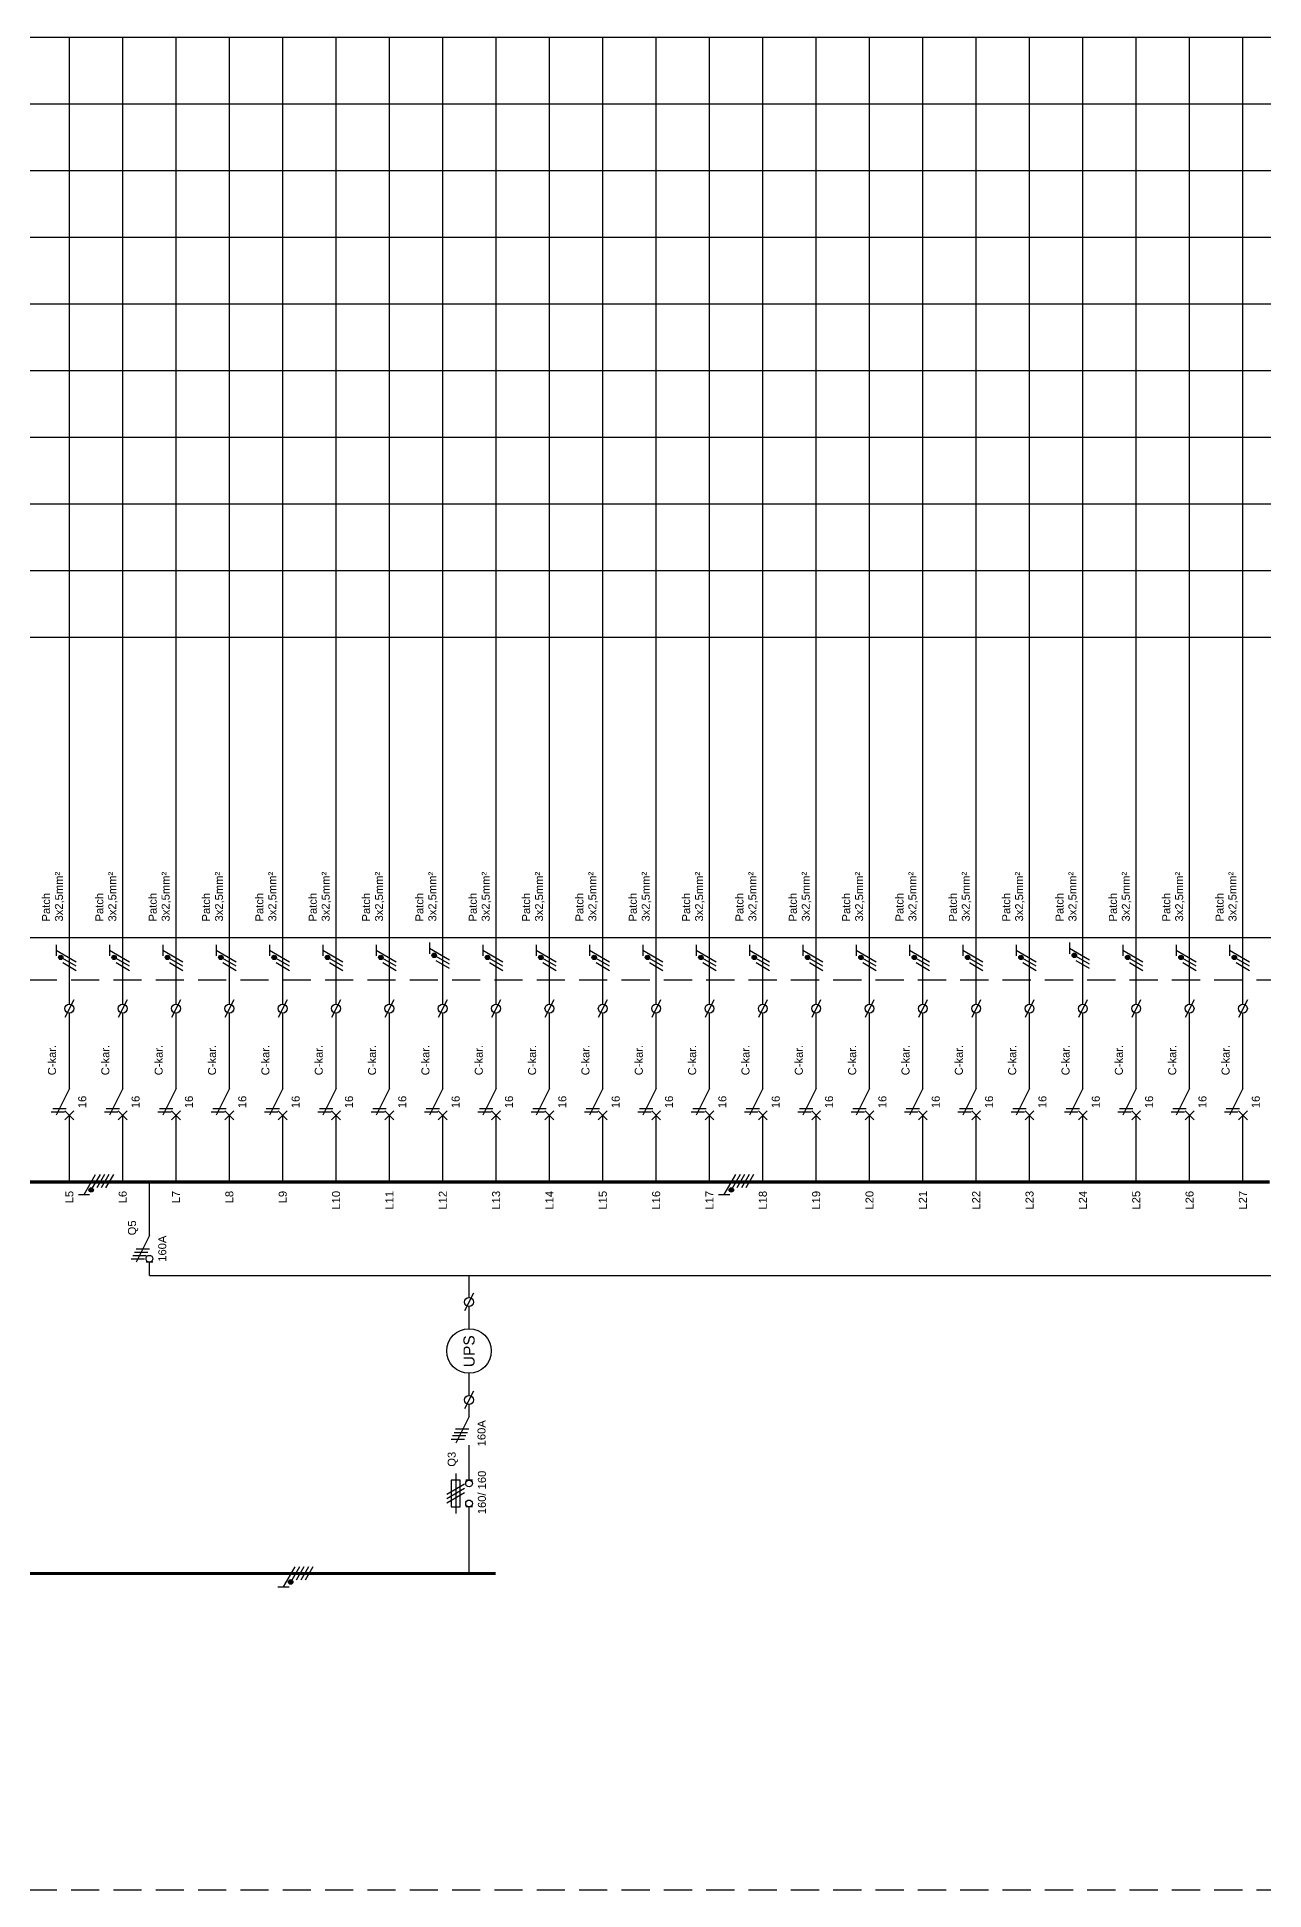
# Model space of a CAD drawing. Header units: millimetres. Extents: x -12 to 899, y 80 to 531.
# Drawn here: x 173.3 to 449.3, y 90 to 506.7 of the extents above; entities that cross this region are included whole.
import ezdxf
from ezdxf.enums import TextEntityAlignment as Align

# ---------------------------------------------------------------- set-up
doc = ezdxf.new("R2010")
doc.units = ezdxf.units.MM
doc.linetypes.add('HIDDEN', pattern=[9.525, 6.35, -3.175])
doc.layers.get('0').update_dxf_attribs({"linetype": 'CONTINUOUS'})
doc.layers.add('EL$1----_MER', color=3, linetype='CONTINUOUS')
doc.styles.add('BURO-012', font='arial.ttf', dxfattribs={"height": 1.2})
doc.styles.add('BURO-018', font='arial.ttf', dxfattribs={"height": 1.8})
doc.styles.add('STABICAD-018', font='ISOCP.SHX', dxfattribs={"height": 1.8})

# ---------------------------------------------------------------- blocks, each defined once
blk = doc.blocks.new('B24')
at = {"color": 0, "linetype": 'Continuous'}
for p, q in [((0, 9), (0, 21)), ((0, 9), (-3, 3)), ((-3.75, 4.5), (-0.75, 4.5)), ((-3.375, 5.25), (-0.375, 5.25)), ((-3, 6), (0, 6)), ((-4.125, 3.75), (-1.125, 3.75)), ((0.75, 3), (-0.75, 3)), ((0, 0), (0, 3))]:
    blk.add_line(p, q, dxfattribs=at)
blk.add_circle((0, 3.75), 0.75, dxfattribs=at)
at = {"color": 1, "style": 'BURO-018'}
blk.add_attdef('E_VRIJ1', (-3, 12), '', height=1.8, rotation=90, dxfattribs=at)
at = {"color": 1, "linetype": 'Continuous', "style": 'BURO-018'}
blk.add_attdef('E_IS', text='', height=1.8, rotation=90, dxfattribs=at).set_placement((2, 6), align=Align.TOP_CENTER)
blk = doc.blocks.new('m1')
at = {"color": 0, "linetype": 'Continuous'}
blk.add_line((0, 21), (0, 33), dxfattribs=at)
blk = doc.blocks.new('B28CS')
at = {"color": 0, "linetype": 'Continuous'}
for p, q in [((0, 42), (0, 54)), ((0, 42), (-3, 36)), ((-4.125, 36.75), (-1.125, 36.75)), ((-3.75, 37.5), (-0.75, 37.5)), ((-1, 35), (1, 37)), ((-1, 37), (1, 35)), ((0, 33), (0, 36))]:
    blk.add_line(p, q, dxfattribs=at)
at = {"color": 1, "style": 'BURO-018'}
blk.add_attdef('E_VRIJ1', (-3, 45), '', height=1.8, rotation=90, dxfattribs=at)
at = {"color": 1, "linetype": 'Continuous', "style": 'BURO-018'}
blk.add_attdef('E_IIA', text='', height=1.8, rotation=90, dxfattribs=at).set_placement((2, 39), align=Align.TOP_CENTER)
blk = doc.blocks.new('M19S')
at = {"color": 0, "linetype": 'Continuous'}
for p, q in [((0, 61), (0, 66)), ((0, 54), (0, 59))]:
    blk.add_line(p, q, dxfattribs=at)
at = {"color": 0}
blk.add_line((1, 62), (-1, 58), dxfattribs=at)
blk.add_circle((0, 60), 1, dxfattribs=at)
at = {"color": 1, "style": 'BURO-018'}
blk.add_attdef('E_VRIJ1', (-3, 57), '', height=1.8, rotation=90, dxfattribs=at)
at = {"color": 1, "linetype": 'Continuous', "style": 'BURO-018'}
blk.add_attdef('E_TRMNR', text='', height=1.8, rotation=90, dxfattribs=at).set_placement((3, 57), align=Align.TOP_LEFT)
blk = doc.blocks.new('L1')
at = {"color": 0, "linetype": 'Continuous'}
for p, q in [((-3, 73.98), (-3, 71.48)), ((-3, 72.73), (1.5, 70.13)), ((1.5, 69.13), (-1.5, 70.87)), ((1.5, 68.13), (-1.5, 69.87))]:
    blk.add_line(p, q, dxfattribs=at)
at = {"color": 0, "linetype": 'Continuous', "const_width": 0.5}
blk.add_lwpolyline([(-1.68, 71.12, 1), (-2.18, 71.12, 1)], format="xyb", close=True, dxfattribs=at)
at = {"color": 0, "linetype": 'Continuous'}
blk.add_circle((-1.93, 71.12), 0.5, dxfattribs=at)
blk = doc.blocks.new('CE_070203C')
at = {"color": 0, "linetype": 'Continuous'}
for p, q in [((-1.34, 0.38), (1.66, 0.38)), ((1.98, 1.12), (-1.02, 1.12)), ((-1.98, -1.12), (1.02, -1.12)), ((1.34, -0.38), (-1.66, -0.38))]:
    blk.add_line(p, q, dxfattribs=at)
blk = doc.blocks.new('Automaat')
at = {"color": 0, "linetype": 'Continuous'}
blk.add_line((168.35, 250.31), (162.35, 253.31), dxfattribs=at)
at = {"color": 0, "linetype": 'Continuous', "rotation": 270}
blk.add_blockref('CE_070203C', (164.36, 252.33), dxfattribs=at)
at = {"color": 0, "linetype": 'Continuous', "style": 'STABICAD-018'}
blk.add_attdef('TERMINALCLAMP2', text='', height=1.8, rotation=270, dxfattribs=at).set_placement((160.36, 251.83), align=Align.TOP_RIGHT)
blk.add_attdef('TERMINALCLAMP1', text='', height=1.8, rotation=270, dxfattribs=at).set_placement((168.36, 251.83), align=Align.RIGHT)
at = {"color": 0, "linetype": 'Continuous', "style": 'STABICAD-018', "flags": 1}
for tag in ['ARTICLECODE', 'CODING']:
    blk.add_attdef(tag, text='', height=1.8, rotation=270, dxfattribs=at).set_placement((167.36, 250.83), align=Align.MIDDLE)
blk = doc.blocks.new('Klem')
at = {"color": 0}
blk.add_line((174.06, 260.54), (170.06, 262.54), dxfattribs=at)
at = {"color": 0, "linetype": 'Continuous'}
for p, q in [((168.35, 261.54), (171.06, 261.54)), ((173.06, 261.54), (178.06, 261.54))]:
    blk.add_line(p, q, dxfattribs=at)
at = {"color": 0}
blk.add_circle((172.06, 261.54), 1, dxfattribs=at)
at = {"color": 1, "style": 'BURO-018'}
blk.add_attdef('E_VRIJ1', (169.06, 264.54), '', height=1.8, dxfattribs=at)
at = {"color": 1, "linetype": 'Continuous', "style": 'BURO-018'}
blk.add_attdef('E_TRMNR', text='', height=1.8, dxfattribs=at).set_placement((169.06, 258.54), align=Align.TOP_LEFT)
blk = doc.blocks.new('Smeltpatroon')
at = {"color": 0, "linetype": 'Continuous'}
for p, q in [((155.56, 264.54), (146.56, 264.54)), ((154.06, 265.54), (148.06, 265.54)), ((148.06, 265.54), (148.06, 263.54)), ((148.06, 263.54), (154.06, 263.54)), ((148.91, 266.54), (151.22, 262.54)), ((149.91, 266.54), (152.22, 262.54)), ((150.91, 266.54), (153.22, 262.54)), ((154.06, 263.54), (154.06, 265.54)), ((145.06, 261.54), (148.06, 261.54)), ((148.06, 260.79), (148.06, 262.29)), ((154.06, 260.79), (154.06, 262.29)), ((154.06, 261.54), (161.89, 261.54))]:
    blk.add_line(p, q, dxfattribs=at)
for centre in [(148.81, 261.54), (153.31, 261.54)]:
    blk.add_circle(centre, 0.75, dxfattribs=at)
at = {"color": 1, "style": 'BURO-018'}
blk.add_attdef('E_VRIJ1', (157.06, 264.54), '', height=1.8, dxfattribs=at)
at = {"color": 1, "linetype": 'Continuous', "style": 'BURO-018'}
blk.add_attdef('E_IMPH', text='', height=1.8, dxfattribs=at).set_placement((151.26, 259.54), align=Align.TOP_RIGHT)
blk.add_attdef('E_IMP', text='', height=1.8, dxfattribs=at).set_placement((151.96, 259.54), align=Align.TOP_LEFT)

msp = doc.modelspace()

# ---------------------------------------------------------------- linework, layer by layer
at = {"layer": 'EL$1----_MER', "color": 1}
for p, q in [((-11.58, 506.72), (408.42, 506.72)), ((-11.58, 506.72), (898.44, 506.72)), ((-11.58, 491.72), (408.42, 491.72)), ((-11.58, 491.72), (898.44, 491.72)), ((-11.58, 476.72), (898.44, 476.72)), ((-11.58, 461.72), (898.44, 461.72)), ((-11.58, 446.72), (898.44, 446.72)), ((-11.58, 431.72), (898.44, 431.72)), ((-11.58, 416.72), (408.42, 416.72)), ((-11.58, 416.72), (898.44, 416.72)), ((-11.58, 401.72), (898.44, 401.72)), ((-11.58, 386.72), (898.44, 386.72)), ((-11.58, 371.72), (898.44, 371.72)), ((-11.58, 304.22), (898.44, 304.22))]:
    msp.add_line(p, q, dxfattribs=at)
at = {"layer": 'EL$1----_MER'}
for p, q in [((180.6, 294.22), (180.6, 506.72)), ((192.6, 294.22), (192.6, 506.72)), ((204.6, 294.22), (204.6, 506.72)), ((216.6, 294.22), (216.6, 506.72)), ((228.6, 294.22), (228.6, 506.72)), ((240.6, 294.22), (240.6, 506.72)), ((252.6, 294.22), (252.6, 506.72)), ((264.6, 294.22), (264.6, 506.72)), ((276.6, 294.22), (276.6, 506.72)), ((288.6, 294.22), (288.6, 506.72)), ((300.6, 294.22), (300.6, 506.72)), ((312.6, 294.22), (312.6, 506.72)), ((324.6, 294.22), (324.6, 506.72)), ((336.6, 294.22), (336.6, 506.72)), ((348.6, 294.22), (348.6, 506.72)), ((360.6, 294.22), (360.6, 506.72)), ((372.6, 294.22), (372.6, 506.72)), ((384.6, 294.22), (384.6, 506.72)), ((396.6, 294.22), (396.6, 506.72)), ((408.6, 294.22), (408.6, 506.72)), ((420.6, 294.22), (420.6, 506.72)), ((432.6, 294.22), (432.6, 506.72)), ((444.6, 294.22), (444.6, 506.72)), ((198.6, 228.22), (832.44, 228.22))]:
    msp.add_line(p, q, dxfattribs=at)
at = {"layer": 'EL$1----_MER', "color": 1, "linetype": 'HIDDEN'}
for p, q in [((0, 294.68), (898.44, 294.68)), ((0, 90), (898.53, 90))]:
    msp.add_line(p, q, dxfattribs=at)
at = {"layer": 'EL$1----_MER', "linetype": 'Continuous'}
for p, q in [((183.91, 246.37), (186.5, 250.87)), ((187.5, 250.87), (185.77, 247.87)), ((188.5, 250.87), (186.77, 247.87)), ((189.5, 250.87), (187.77, 247.87)), ((190.5, 250.87), (188.77, 247.87)), ((327.91, 246.37), (330.5, 250.87)), ((331.5, 250.87), (329.77, 247.87)), ((332.5, 250.87), (330.77, 247.87)), ((333.5, 250.87), (331.77, 247.87)), ((334.5, 250.87), (332.77, 247.87)), ((182.66, 246.37), (185.16, 246.37)), ((326.66, 246.37), (329.16, 246.37)), ((228.78, 158.19), (231.37, 162.69)), ((232.37, 162.69), (230.64, 159.69)), ((233.37, 162.69), (231.64, 159.69)), ((234.37, 162.69), (232.64, 159.69)), ((235.37, 162.69), (233.64, 159.69)), ((227.53, 158.19), (230.03, 158.19))]:
    msp.add_line(p, q, dxfattribs=at)
at = {"layer": 'EL$1----_MER'}
for points in [[(174.6, 249.22, 0.7, 0.7, 0), (162.6, 249.22, 0.7, 0.7, 0)], [(186.6, 249.22, 0.7, 0.7, 0), (174.6, 249.22, 0.7, 0.7, 0)], [(198.6, 249.22, 0.7, 0.7, 0), (186.6, 249.22, 0.7, 0.7, 0)], [(210.6, 249.22, 0.7, 0.7, 0), (198.6, 249.22, 0.7, 0.7, 0)], [(222.6, 249.22, 0.7, 0.7, 0), (210.6, 249.22, 0.7, 0.7, 0)], [(234.6, 249.22, 0.7, 0.7, 0), (222.6, 249.22, 0.7, 0.7, 0)], [(246.6, 249.22, 0.7, 0.7, 0), (234.6, 249.22, 0.7, 0.7, 0)], [(258.6, 249.22, 0.7, 0.7, 0), (246.6, 249.22, 0.7, 0.7, 0)], [(270.6, 249.22, 0.7, 0.7, 0), (258.6, 249.22, 0.7, 0.7, 0)], [(282.6, 249.22, 0.7, 0.7, 0), (270.6, 249.22, 0.7, 0.7, 0)], [(294.6, 249.22, 0.7, 0.7, 0), (282.6, 249.22, 0.7, 0.7, 0)], [(306.6, 249.22, 0.7, 0.7, 0), (294.6, 249.22, 0.7, 0.7, 0)], [(318.6, 249.22, 0.7, 0.7, 0), (306.6, 249.22, 0.7, 0.7, 0)], [(330.6, 249.22, 0.7, 0.7, 0), (318.6, 249.22, 0.7, 0.7, 0)], [(342.6, 249.22, 0.7, 0.7, 0), (330.6, 249.22, 0.7, 0.7, 0)], [(354.6, 249.22, 0.7, 0.7, 0), (342.6, 249.22, 0.7, 0.7, 0)], [(366.6, 249.22, 0.7, 0.7, 0), (354.6, 249.22, 0.7, 0.7, 0)], [(378.6, 249.22, 0.7, 0.7, 0), (366.6, 249.22, 0.7, 0.7, 0)], [(390.6, 249.22, 0.7, 0.7, 0), (378.6, 249.22, 0.7, 0.7, 0)], [(402.6, 249.22, 0.7, 0.7, 0), (390.6, 249.22, 0.7, 0.7, 0)], [(414.6, 249.22, 0.7, 0.7, 0), (402.6, 249.22, 0.7, 0.7, 0)], [(426.6, 249.22, 0.7, 0.7, 0), (414.6, 249.22, 0.7, 0.7, 0)], [(438.6, 249.22, 0.7, 0.7, 0), (426.6, 249.22, 0.7, 0.7, 0)], [(450.6, 249.22, 0.7, 0.7, 0), (438.6, 249.22, 0.7, 0.7, 0)], [(180.51, 161.19, 0.7, 0.7, 0), (168.51, 161.19, 0.7, 0.7, 0)], [(192.51, 161.19, 0.7, 0.7, 0), (180.51, 161.19, 0.7, 0.7, 0)], [(204.51, 161.19, 0.7, 0.7, 0), (192.51, 161.19, 0.7, 0.7, 0)], [(216.51, 161.19, 0.7, 0.7, 0), (204.51, 161.19, 0.7, 0.7, 0)], [(228.51, 161.19, 0.7, 0.7, 0), (216.51, 161.19, 0.7, 0.7, 0)], [(240.51, 161.19, 0.7, 0.7, 0), (228.51, 161.19, 0.7, 0.7, 0)], [(252.51, 161.19, 0.7, 0.7, 0), (240.51, 161.19, 0.7, 0.7, 0)], [(264.51, 161.19, 0.7, 0.7, 0), (252.51, 161.19, 0.7, 0.7, 0)], [(276.51, 161.19, 0.7, 0.7, 0), (264.51, 161.19, 0.7, 0.7, 0)]]:
    msp.add_lwpolyline(points, format="xyseb", dxfattribs=at)
at = {"layer": 'EL$1----_MER', "linetype": 'Continuous', "const_width": 0.5}
for points in [[(185.52, 247.69, 1), (185.52, 247.19, 1)], [(329.52, 247.69, 1), (329.52, 247.19, 1)], [(230.39, 159.51, 1), (230.39, 159.01, 1)]]:
    msp.add_lwpolyline(points, format="xyb", close=True, dxfattribs=at)
at = {"layer": 'EL$1----_MER', "linetype": 'Continuous'}
for centre in [(185.52, 247.44), (329.52, 247.44), (230.39, 159.26)]:
    msp.add_circle(centre, 0.5, dxfattribs=at)
at = {"layer": 'EL$1----_MER'}
msp.add_circle((270.51, 211.21), 5.01, dxfattribs=at)

# ---------------------------------------------------------------- block references
for name, p in [('L1', (180.6, 228.61)), ('L1', (192.6, 228.61)), ('L1', (204.6, 228.61)), ('L1', (216.6, 228.61)), ('L1', (228.6, 228.61)), ('L1', (240.6, 228.61)), ('L1', (252.6, 228.61)), ('L1', (264.6, 229.08)), ('L1', (276.6, 228.61)), ('L1', (288.6, 228.61)), ('L1', (300.6, 228.61)), ('L1', (312.6, 228.61)), ('L1', (324.6, 228.61)), ('L1', (336.6, 228.61)), ('L1', (348.6, 228.61)), ('L1', (360.6, 228.61)), ('L1', (372.6, 228.61)), ('L1', (384.6, 228.61)), ('L1', (396.6, 228.61)), ('L1', (408.6, 229.08)), ('L1', (420.6, 228.61)), ('L1', (432.6, 228.61)), ('L1', (444.6, 228.61)), ('M19S', (180.6, 228.22)), ('M19S', (192.6, 228.22)), ('M19S', (204.6, 228.22)), ('M19S', (216.6, 228.22)), ('M19S', (228.6, 228.22)), ('M19S', (240.6, 228.22)), ('M19S', (252.6, 228.22)), ('M19S', (264.6, 228.22)), ('M19S', (276.6, 228.22)), ('M19S', (288.6, 228.22)), ('M19S', (300.6, 228.22)), ('M19S', (312.6, 228.22)), ('M19S', (324.6, 228.22)), ('M19S', (336.6, 228.22)), ('M19S', (348.6, 228.22)), ('M19S', (360.6, 228.22)), ('M19S', (372.6, 228.22)), ('M19S', (384.6, 228.22)), ('M19S', (396.6, 228.22)), ('M19S', (408.6, 228.22)), ('M19S', (420.6, 228.22)), ('M19S', (432.6, 228.22)), ('M19S', (444.6, 228.22)), ('m1', (180.6, 228.22)), ('m1', (192.6, 228.22)), ('m1', (204.6, 228.22)), ('m1', (216.6, 228.22)), ('m1', (228.6, 228.22)), ('m1', (240.6, 228.22)), ('m1', (252.6, 228.22)), ('m1', (264.6, 228.22)), ('m1', (276.6, 228.22)), ('m1', (288.6, 228.22)), ('m1', (300.6, 228.22)), ('m1', (312.6, 228.22)), ('m1', (324.6, 228.22)), ('m1', (336.6, 228.22)), ('m1', (348.6, 228.22)), ('m1', (360.6, 228.22)), ('m1', (372.6, 228.22)), ('m1', (384.6, 228.22)), ('m1', (396.6, 228.22)), ('m1', (408.6, 228.22)), ('m1', (420.6, 228.22)), ('m1', (432.6, 228.22)), ('m1', (444.6, 228.22)), ('M19S', (270.51, 162.22)), ('m1', (270.51, 140.19))]:
    msp.add_blockref(name, p, dxfattribs=at)
ref = msp.add_blockref('B28CS', (180.6, 228.22), dxfattribs=at)
ref.add_attrib('E_IIA', '16', dxfattribs={"layer": '0', "color": 1, "linetype": 'Continuous', "height": 1.8, "rotation": 90, "style": 'BURO-012'}).set_placement((182.6, 267.22), align=Align.TOP_CENTER)
ref.add_attrib('E_VRIJ1', 'C-kar.', (177.6, 273.22), dxfattribs={"layer": '0', "color": 1, "height": 1.8, "rotation": 90, "style": 'BURO-012'})
ref = msp.add_blockref('B28CS', (192.6, 228.22), dxfattribs=at)
ref.add_attrib('E_IIA', '16', dxfattribs={"layer": '0', "color": 1, "linetype": 'Continuous', "height": 1.8, "rotation": 90, "style": 'BURO-012'}).set_placement((194.6, 267.22), align=Align.TOP_CENTER)
ref.add_attrib('E_VRIJ1', 'C-kar.', (189.6, 273.22), dxfattribs={"layer": '0', "color": 1, "height": 1.8, "rotation": 90, "style": 'BURO-012'})
ref = msp.add_blockref('B28CS', (204.6, 228.22), dxfattribs=at)
ref.add_attrib('E_IIA', '16', dxfattribs={"layer": '0', "color": 1, "linetype": 'Continuous', "height": 1.8, "rotation": 90, "style": 'BURO-012'}).set_placement((206.6, 267.22), align=Align.TOP_CENTER)
ref.add_attrib('E_VRIJ1', 'C-kar.', (201.6, 273.22), dxfattribs={"layer": '0', "color": 1, "height": 1.8, "rotation": 90, "style": 'BURO-012'})
ref = msp.add_blockref('B28CS', (216.6, 228.22), dxfattribs=at)
ref.add_attrib('E_IIA', '16', dxfattribs={"layer": '0', "color": 1, "linetype": 'Continuous', "height": 1.8, "rotation": 90, "style": 'BURO-012'}).set_placement((218.6, 267.22), align=Align.TOP_CENTER)
ref.add_attrib('E_VRIJ1', 'C-kar.', (213.6, 273.22), dxfattribs={"layer": '0', "color": 1, "height": 1.8, "rotation": 90, "style": 'BURO-012'})
ref = msp.add_blockref('B28CS', (228.6, 228.22), dxfattribs=at)
ref.add_attrib('E_IIA', '16', dxfattribs={"layer": '0', "color": 1, "linetype": 'Continuous', "height": 1.8, "rotation": 90, "style": 'BURO-012'}).set_placement((230.6, 267.22), align=Align.TOP_CENTER)
ref.add_attrib('E_VRIJ1', 'C-kar.', (225.6, 273.22), dxfattribs={"layer": '0', "color": 1, "height": 1.8, "rotation": 90, "style": 'BURO-012'})
ref = msp.add_blockref('B28CS', (240.6, 228.22), dxfattribs=at)
ref.add_attrib('E_IIA', '16', dxfattribs={"layer": '0', "color": 1, "linetype": 'Continuous', "height": 1.8, "rotation": 90, "style": 'BURO-012'}).set_placement((242.6, 267.22), align=Align.TOP_CENTER)
ref.add_attrib('E_VRIJ1', 'C-kar.', (237.6, 273.22), dxfattribs={"layer": '0', "color": 1, "height": 1.8, "rotation": 90, "style": 'BURO-012'})
ref = msp.add_blockref('B28CS', (252.6, 228.22), dxfattribs=at)
ref.add_attrib('E_IIA', '16', dxfattribs={"layer": '0', "color": 1, "linetype": 'Continuous', "height": 1.8, "rotation": 90, "style": 'BURO-012'}).set_placement((254.6, 267.22), align=Align.TOP_CENTER)
ref.add_attrib('E_VRIJ1', 'C-kar.', (249.6, 273.22), dxfattribs={"layer": '0', "color": 1, "height": 1.8, "rotation": 90, "style": 'BURO-012'})
ref = msp.add_blockref('B28CS', (264.6, 228.22), dxfattribs=at)
ref.add_attrib('E_IIA', '16', dxfattribs={"layer": '0', "color": 1, "linetype": 'Continuous', "height": 1.8, "rotation": 90, "style": 'BURO-012'}).set_placement((266.6, 267.22), align=Align.TOP_CENTER)
ref.add_attrib('E_VRIJ1', 'C-kar.', (261.6, 273.22), dxfattribs={"layer": '0', "color": 1, "height": 1.8, "rotation": 90, "style": 'BURO-012'})
ref = msp.add_blockref('B28CS', (276.6, 228.22), dxfattribs=at)
ref.add_attrib('E_IIA', '16', dxfattribs={"layer": '0', "color": 1, "linetype": 'Continuous', "height": 1.8, "rotation": 90, "style": 'BURO-012'}).set_placement((278.6, 267.22), align=Align.TOP_CENTER)
ref.add_attrib('E_VRIJ1', 'C-kar.', (273.6, 273.22), dxfattribs={"layer": '0', "color": 1, "height": 1.8, "rotation": 90, "style": 'BURO-012'})
ref = msp.add_blockref('B28CS', (288.6, 228.22), dxfattribs=at)
ref.add_attrib('E_IIA', '16', dxfattribs={"layer": '0', "color": 1, "linetype": 'Continuous', "height": 1.8, "rotation": 90, "style": 'BURO-012'}).set_placement((290.6, 267.22), align=Align.TOP_CENTER)
ref.add_attrib('E_VRIJ1', 'C-kar.', (285.6, 273.22), dxfattribs={"layer": '0', "color": 1, "height": 1.8, "rotation": 90, "style": 'BURO-012'})
ref = msp.add_blockref('B28CS', (300.6, 228.22), dxfattribs=at)
ref.add_attrib('E_IIA', '16', dxfattribs={"layer": '0', "color": 1, "linetype": 'Continuous', "height": 1.8, "rotation": 90, "style": 'BURO-012'}).set_placement((302.6, 267.22), align=Align.TOP_CENTER)
ref.add_attrib('E_VRIJ1', 'C-kar.', (297.6, 273.22), dxfattribs={"layer": '0', "color": 1, "height": 1.8, "rotation": 90, "style": 'BURO-012'})
ref = msp.add_blockref('B28CS', (312.6, 228.22), dxfattribs=at)
ref.add_attrib('E_IIA', '16', dxfattribs={"layer": '0', "color": 1, "linetype": 'Continuous', "height": 1.8, "rotation": 90, "style": 'BURO-012'}).set_placement((314.6, 267.22), align=Align.TOP_CENTER)
ref.add_attrib('E_VRIJ1', 'C-kar.', (309.6, 273.22), dxfattribs={"layer": '0', "color": 1, "height": 1.8, "rotation": 90, "style": 'BURO-012'})
ref = msp.add_blockref('B28CS', (324.6, 228.22), dxfattribs=at)
ref.add_attrib('E_IIA', '16', dxfattribs={"layer": '0', "color": 1, "linetype": 'Continuous', "height": 1.8, "rotation": 90, "style": 'BURO-012'}).set_placement((326.6, 267.22), align=Align.TOP_CENTER)
ref.add_attrib('E_VRIJ1', 'C-kar.', (321.6, 273.22), dxfattribs={"layer": '0', "color": 1, "height": 1.8, "rotation": 90, "style": 'BURO-012'})
ref = msp.add_blockref('B28CS', (336.6, 228.22), dxfattribs=at)
ref.add_attrib('E_IIA', '16', dxfattribs={"layer": '0', "color": 1, "linetype": 'Continuous', "height": 1.8, "rotation": 90, "style": 'BURO-012'}).set_placement((338.6, 267.22), align=Align.TOP_CENTER)
ref.add_attrib('E_VRIJ1', 'C-kar.', (333.6, 273.22), dxfattribs={"layer": '0', "color": 1, "height": 1.8, "rotation": 90, "style": 'BURO-012'})
ref = msp.add_blockref('B28CS', (348.6, 228.22), dxfattribs=at)
ref.add_attrib('E_IIA', '16', dxfattribs={"layer": '0', "color": 1, "linetype": 'Continuous', "height": 1.8, "rotation": 90, "style": 'BURO-012'}).set_placement((350.6, 267.22), align=Align.TOP_CENTER)
ref.add_attrib('E_VRIJ1', 'C-kar.', (345.6, 273.22), dxfattribs={"layer": '0', "color": 1, "height": 1.8, "rotation": 90, "style": 'BURO-012'})
ref = msp.add_blockref('B28CS', (360.6, 228.22), dxfattribs=at)
ref.add_attrib('E_IIA', '16', dxfattribs={"layer": '0', "color": 1, "linetype": 'Continuous', "height": 1.8, "rotation": 90, "style": 'BURO-012'}).set_placement((362.6, 267.22), align=Align.TOP_CENTER)
ref.add_attrib('E_VRIJ1', 'C-kar.', (357.6, 273.22), dxfattribs={"layer": '0', "color": 1, "height": 1.8, "rotation": 90, "style": 'BURO-012'})
ref = msp.add_blockref('B28CS', (372.6, 228.22), dxfattribs=at)
ref.add_attrib('E_IIA', '16', dxfattribs={"layer": '0', "color": 1, "linetype": 'Continuous', "height": 1.8, "rotation": 90, "style": 'BURO-012'}).set_placement((374.6, 267.22), align=Align.TOP_CENTER)
ref.add_attrib('E_VRIJ1', 'C-kar.', (369.6, 273.22), dxfattribs={"layer": '0', "color": 1, "height": 1.8, "rotation": 90, "style": 'BURO-012'})
ref = msp.add_blockref('B28CS', (384.6, 228.22), dxfattribs=at)
ref.add_attrib('E_IIA', '16', dxfattribs={"layer": '0', "color": 1, "linetype": 'Continuous', "height": 1.8, "rotation": 90, "style": 'BURO-012'}).set_placement((386.6, 267.22), align=Align.TOP_CENTER)
ref.add_attrib('E_VRIJ1', 'C-kar.', (381.6, 273.22), dxfattribs={"layer": '0', "color": 1, "height": 1.8, "rotation": 90, "style": 'BURO-012'})
ref = msp.add_blockref('B28CS', (396.6, 228.22), dxfattribs=at)
ref.add_attrib('E_IIA', '16', dxfattribs={"layer": '0', "color": 1, "linetype": 'Continuous', "height": 1.8, "rotation": 90, "style": 'BURO-012'}).set_placement((398.6, 267.22), align=Align.TOP_CENTER)
ref.add_attrib('E_VRIJ1', 'C-kar.', (393.6, 273.22), dxfattribs={"layer": '0', "color": 1, "height": 1.8, "rotation": 90, "style": 'BURO-012'})
ref = msp.add_blockref('B28CS', (408.6, 228.22), dxfattribs=at)
ref.add_attrib('E_IIA', '16', dxfattribs={"layer": '0', "color": 1, "linetype": 'Continuous', "height": 1.8, "rotation": 90, "style": 'BURO-012'}).set_placement((410.6, 267.22), align=Align.TOP_CENTER)
ref.add_attrib('E_VRIJ1', 'C-kar.', (405.6, 273.22), dxfattribs={"layer": '0', "color": 1, "height": 1.8, "rotation": 90, "style": 'BURO-012'})
ref = msp.add_blockref('B28CS', (420.6, 228.22), dxfattribs=at)
ref.add_attrib('E_IIA', '16', dxfattribs={"layer": '0', "color": 1, "linetype": 'Continuous', "height": 1.8, "rotation": 90, "style": 'BURO-012'}).set_placement((422.6, 267.22), align=Align.TOP_CENTER)
ref.add_attrib('E_VRIJ1', 'C-kar.', (417.6, 273.22), dxfattribs={"layer": '0', "color": 1, "height": 1.8, "rotation": 90, "style": 'BURO-012'})
ref = msp.add_blockref('B28CS', (432.6, 228.22), dxfattribs=at)
ref.add_attrib('E_IIA', '16', dxfattribs={"layer": '0', "color": 1, "linetype": 'Continuous', "height": 1.8, "rotation": 90, "style": 'BURO-012'}).set_placement((434.6, 267.22), align=Align.TOP_CENTER)
ref.add_attrib('E_VRIJ1', 'C-kar.', (429.6, 273.22), dxfattribs={"layer": '0', "color": 1, "height": 1.8, "rotation": 90, "style": 'BURO-012'})
ref = msp.add_blockref('B28CS', (444.6, 228.22), dxfattribs=at)
ref.add_attrib('E_IIA', '16', dxfattribs={"layer": '0', "color": 1, "linetype": 'Continuous', "height": 1.8, "rotation": 90, "style": 'BURO-012'}).set_placement((446.6, 267.22), align=Align.TOP_CENTER)
ref.add_attrib('E_VRIJ1', 'C-kar.', (441.6, 273.22), dxfattribs={"layer": '0', "color": 1, "height": 1.8, "rotation": 90, "style": 'BURO-012'})
ref = msp.add_blockref('B24', (198.6, 228.22), dxfattribs=at)
ref.add_attrib('E_IS', '160A', dxfattribs={"layer": '0', "color": 1, "linetype": 'Continuous', "height": 1.8, "rotation": 90, "style": 'BURO-012'}).set_placement((200.6, 234.22), align=Align.TOP_CENTER)
ref.add_attrib('E_VRIJ1', 'Q5', (195.6, 237.22), dxfattribs={"layer": '0', "color": 1, "height": 1.8, "rotation": 90, "style": 'BURO-012'})
at = {"layer": 'EL$1----_MER', "rotation": 90}
for name, p in [('Klem', (532.05, 28.13)), ('Automaat', (520.82, 28.13))]:
    msp.add_blockref(name, p, dxfattribs=at)
msp.add_blockref('Smeltpatroon', (532.05, 28.13), dxfattribs=at).add_auto_attribs({'E_VRIJ1': 'Q3', 'E_IMP': '160', 'E_IMPH': '160/'})

# ---------------------------------------------------------------- texts
at = {"layer": 'EL$1----_MER', "color": 1, "style": 'BURO-018'}
for s, p in [('3x2,5mm²', (179.16, 307.81)), ('3x2,5mm²', (191.16, 307.81)), ('3x2,5mm²', (203.16, 307.81)), ('3x2,5mm²', (215.16, 307.81)), ('3x2,5mm²', (227.16, 307.81)), ('3x2,5mm²', (239.16, 307.81)), ('3x2,5mm²', (251.16, 307.81)), ('3x2,5mm²', (263.16, 307.81)), ('3x2,5mm²', (275.16, 307.81)), ('3x2,5mm²', (287.16, 307.81)), ('3x2,5mm²', (299.16, 307.81)), ('3x2,5mm²', (311.16, 307.81)), ('3x2,5mm²', (323.16, 307.81)), ('3x2,5mm²', (335.16, 307.81)), ('3x2,5mm²', (347.16, 307.81)), ('3x2,5mm²', (359.16, 307.81)), ('3x2,5mm²', (371.16, 307.81)), ('3x2,5mm²', (383.16, 307.81)), ('3x2,5mm²', (395.16, 307.81)), ('3x2,5mm²', (407.16, 307.81)), ('3x2,5mm²', (419.16, 307.81)), ('3x2,5mm²', (431.16, 307.81)), ('3x2,5mm²', (443.16, 307.81)), ('Patch', (176.25, 307.81)), ('Patch', (188.25, 307.81)), ('Patch', (200.25, 307.81)), ('Patch', (212.25, 307.81)), ('Patch', (224.25, 307.81)), ('Patch', (236.25, 307.81)), ('Patch', (248.25, 307.81)), ('Patch', (260.25, 307.81)), ('Patch', (272.25, 307.81)), ('Patch', (284.25, 307.81)), ('Patch', (296.25, 307.81)), ('Patch', (308.25, 307.81)), ('Patch', (320.25, 307.81)), ('Patch', (332.25, 307.81)), ('Patch', (344.25, 307.81)), ('Patch', (356.25, 307.81)), ('Patch', (368.25, 307.81)), ('Patch', (380.25, 307.81)), ('Patch', (392.25, 307.81)), ('Patch', (404.25, 307.81)), ('Patch', (416.25, 307.81)), ('Patch', (428.25, 307.81)), ('Patch', (440.25, 307.81))]:
    msp.add_text(s, height=1.8, rotation=90, dxfattribs=at).set_placement(p)
at = {"layer": 'EL$1----_MER', "color": 1, "style": 'BURO-012'}
for s, p in [('L5', (180.6, 247.22)), ('L6', (192.6, 247.22)), ('L7', (204.6, 247.22)), ('L8', (216.6, 247.22)), ('L9', (228.6, 247.22)), ('L10', (240.6, 247.22)), ('L11', (252.6, 247.22)), ('L12', (264.6, 247.22)), ('L13', (276.6, 247.22)), ('L14', (288.6, 247.22)), ('L15', (300.6, 247.22)), ('L16', (312.6, 247.22)), ('L17', (324.6, 247.22)), ('L18', (336.6, 247.22)), ('L19', (348.6, 247.22)), ('L20', (360.6, 247.22)), ('L21', (372.6, 247.22)), ('L22', (384.6, 247.22)), ('L23', (396.6, 247.22)), ('L24', (408.6, 247.22)), ('L25', (420.6, 247.22)), ('L26', (432.6, 247.22)), ('L27', (444.6, 247.22)), ('160A', (273.32, 195.64))]:
    msp.add_text(s, height=1.8, rotation=90, dxfattribs=at).set_placement(p, align=Align.MIDDLE_RIGHT)
at = {"layer": 'EL$1----_MER', "color": 2, "style": 'BURO-012'}
msp.add_text('UPS', height=2.5, rotation=90, dxfattribs=at).set_placement((270.52, 214.75), align=Align.MIDDLE_RIGHT)

doc.saveas('drawing.dxf')
